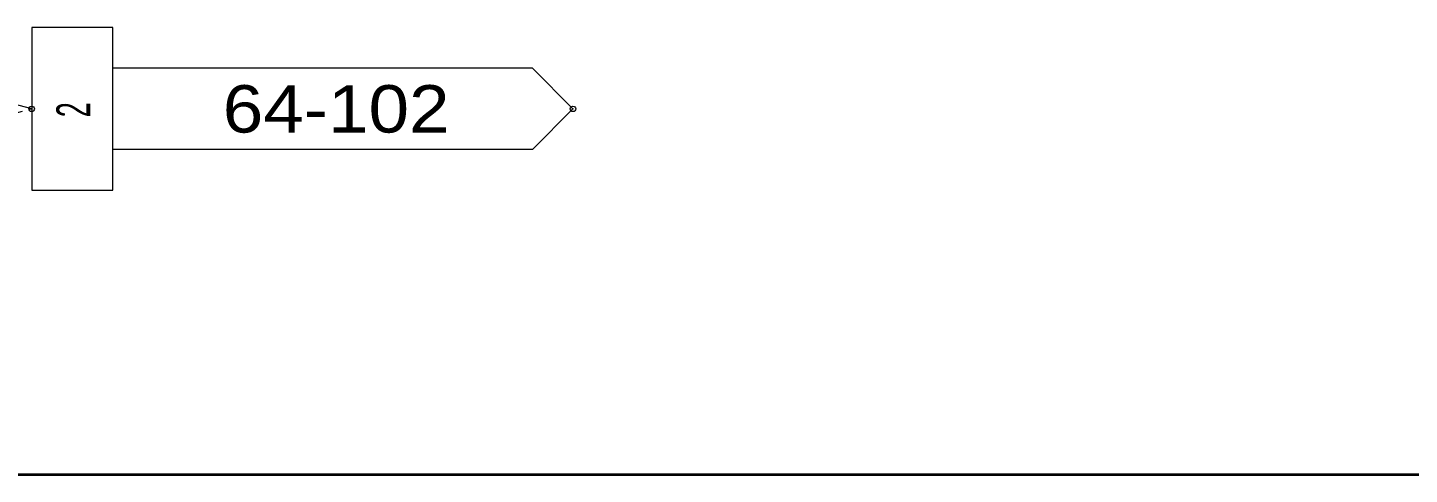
# Model space of a CAD drawing. Header units: millimetres. Extents: x 0 to 845, y 0 to 594.
# Drawn here: x 632.7 to 734.8, y 190 to 223 of the extents above; entities that cross this region are included whole.
import ezdxf
from ezdxf.enums import TextEntityAlignment as Align

# ---------------------------------------------------------------- set-up
doc = ezdxf.new("R2010")
doc.units = ezdxf.units.MM
doc.header["$LTSCALE"] = 0.8
doc.header["$PDMODE"] = 32
doc.header["$PDSIZE"] = 0.4
doc.linetypes.add('MEDIUM_DASHED', pattern=[4.5, 3, -1.5])
for name, color, linetype, lineweight in [('12', 7, 'Continuous', 13), ('40', 7, 'Continuous', 35), ('46', 7, 'MEDIUM_DASHED', 13), ('49', 7, 'Continuous', 13)]:
    doc.layers.add(name, color=color, linetype=linetype, lineweight=lineweight)

msp = doc.modelspace()

# ---------------------------------------------------------------- linework, layer by layer
at = {"layer": '40'}
msp.add_line((530, 190), (790, 190), dxfattribs=at)
at = {"layer": '46'}
msp.add_lwpolyline([(622, 217), (633, 217), (630, 217.8), (630.8, 217), (630, 216.2), (633, 217)], dxfattribs=at)
at = {"layer": '49'}
for p, q in [((639, 223), (633, 223)), ((639, 211), (639, 223)), ((670, 220), (639, 220)), ((670, 214), (639, 214))]:
    msp.add_line(p, q, dxfattribs=at)
for points in [[(633, 223), (633, 211), (639, 211)], [(670, 220), (673, 217), (670, 214)]]:
    msp.add_lwpolyline(points, dxfattribs=at)
for p in [(633, 217), (673, 217)]:
    msp.add_point(p, dxfattribs=at)

# ---------------------------------------------------------------- texts
at = {"layer": '12', "width": 0.6}
msp.add_text('2', height=2.5, rotation=90, dxfattribs=at).set_placement((637.3213, 216.937), align=Align.CENTER)
at = {"layer": '49', "width": 1.15}
msp.add_text('64-102', height=3.5, dxfattribs=at).set_placement((655.5, 215.2504), align=Align.CENTER)

doc.saveas('drawing.dxf')
